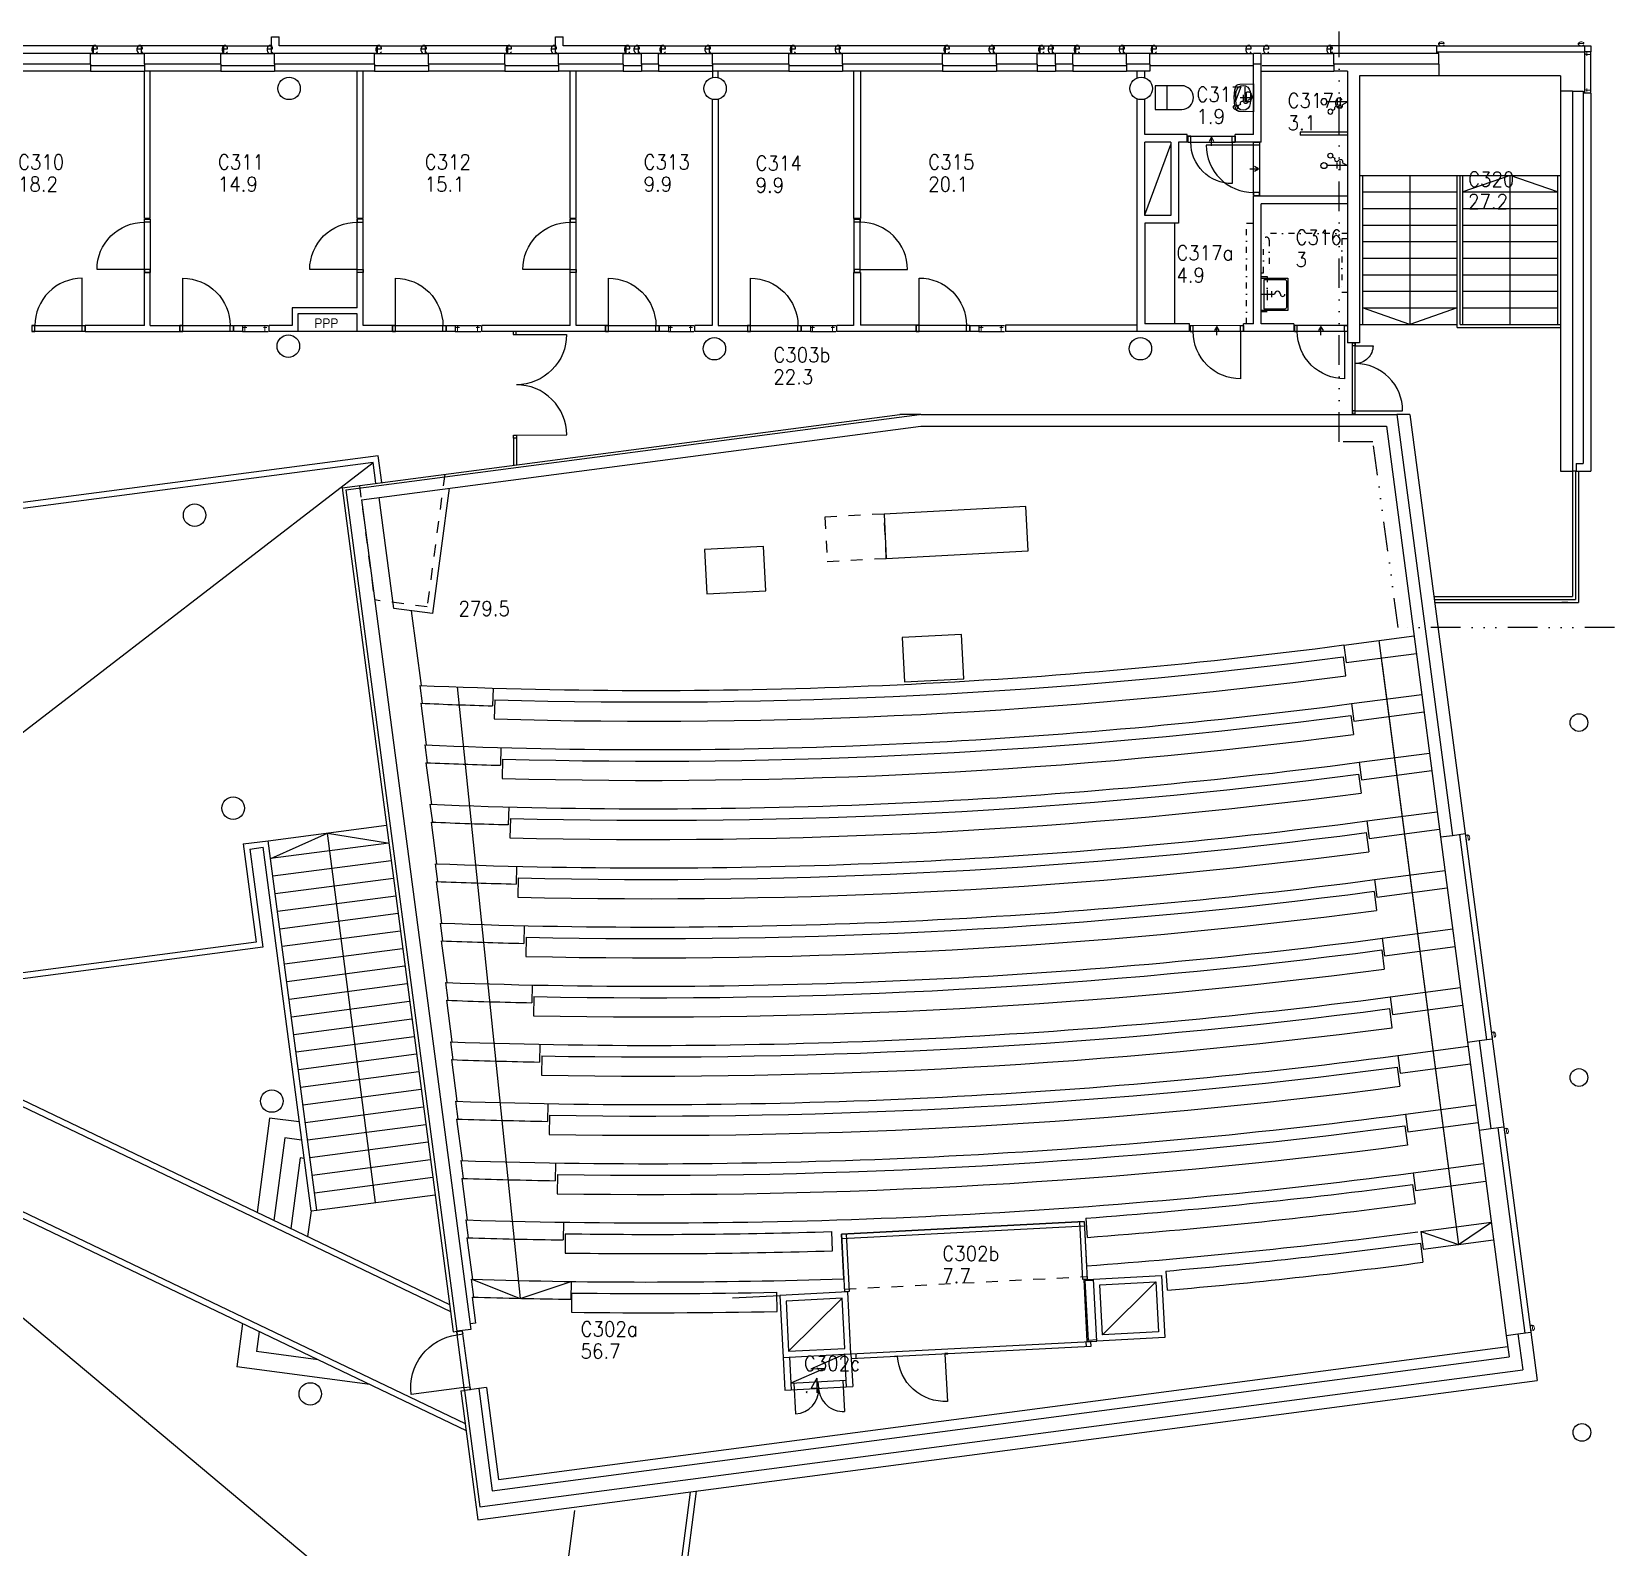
# Model space of a CAD drawing. Extents: x 9164 to 122974, y 9874 to 72490.
# Drawn here: x 95950 to 122698, y 39378 to 65000 of the extents above; entities that cross this region are included whole.
import ezdxf
from ezdxf.enums import TextEntityAlignment as Align

# ---------------------------------------------------------------- set-up
doc = ezdxf.new("R2010")
doc.units = 0
doc.header["$LTSCALE"] = 100
doc.header["$MEASUREMENT"] = 0
for name, pattern in [('KP', [4, 2, -2]), ('PALOALUE', [13, 5, -2, 0, -2, 0, -2, 0, -2]), ('PKL', [3, 1, -1, 0, -1])]:
    doc.linetypes.add(name, pattern=pattern)
doc.layers.get('0').update_dxf_attribs({"linetype": 'CONTINUOUS'})
for name, color, linetype in [('ART1100T0', 7, 'CONTINUOUS'), ('ART1100T3', 7, 'CONTINUOUS'), ('ART1100TB', 7, 'CONTINUOUS'), ('M00402', 7, 'CONTINUOUS'), ('M06001', 7, 'CONTINUOUS'), ('M06037', 8, 'CONTINUOUS'), ('M06041', 8, 'CONTINUOUS'), ('M06051', 3, 'CONTINUOUS'), ('M06080', 7, 'CONTINUOUS'), ('M06081', 8, 'CONTINUOUS'), ('PALOOS', 1, 'PALOALUE')]:
    doc.layers.add(name, color=color, linetype=linetype)
doc.styles.add('S', font='ROMANS.shx', dxfattribs={"width": 0.8})
doc.styles.get("Standard").update_dxf_attribs({"font": 'simplex.shx'})

# ---------------------------------------------------------------- blocks, each defined once
blk = doc.blocks.new('AIOA_SAWC1')
at = {"color": 0, "linetype": 'ByBlock'}
blk.add_line((250, -200), (250, 200), dxfattribs=at)
blk.add_lwpolyline([(50, 200), (500, 200, -1), (500, -200), (50, -200)], format="xyb", close=True, dxfattribs=at)
blk.add_lwpolyline([(50, 200), (500, 200, -1), (500, -200), (50, -200)], format="xyb", close=True, dxfattribs=at)
for tag, p, flags in [('VARKDI', (100, -50), 8), ('VARNRO', (100, -150), 9), ('VARYLE', (100, -250), 9)]:
    blk.add_attdef(tag, p, '', height=75, dxfattribs=dict(at, flags=flags))
blk = doc.blocks.new('AIOA_SAVE1')
at = {"color": 0, "linetype": 'ByBlock'}
for p, q in [((0, 0), (200, 0)), ((100, 75), (100, -75)), ((150, 50), (150, -50))]:
    blk.add_line(p, q, dxfattribs=at)
blk = doc.blocks.new('AIOA_SAVS1')
at = {"color": 0, "linetype": 'ByBlock'}
blk.add_lwpolyline([(0, 0), (75, -43, 1), (136, -78, -1), (198, -113), (238, -137, 1.000186), (310, -178, 1.000186), (238, -137)], format="xyb", dxfattribs=at)
blk.add_blockref('AIOA_SAVE1', (0, 0), dxfattribs=at)
blk = doc.blocks.new('AIOA_PA11151S')
at = {"color": 0, "linetype": 'ByBlock'}
for points in [[(0, -235), (233.504465, -230.487788, 0.350048), (305.602562, -170.874783, 0.111918), (306.134213, 170.656116, 0.350852), (233.992412, 230.479271), (0, 235)], [(293.550693, -198.63324, 0.875156), (315.531406, -119.392701, 0.094764), (306.134213, 170.656116, 0.350852), (233.992412, 230.479271), (0, 235), (0, -235), (233.504465, -230.487788, 0.23958)], [(58.106337, 107.884253, 0.074902), (57.037671, -92.42681, 0.996701), (292.962329, -92.42681, 0.074902), (291.893663, 107.884253, 0.873578)]]:
    blk.add_lwpolyline(points, format="xyb", close=True, dxfattribs=at)
blk.add_blockref('AIOA_SAVS1', (25, 0), dxfattribs=at)
for tag, p, flags in [('VARKDI', (25, 100), 8), ('VARNRO', (25, 0), 9), ('VARYLE', (25, -100), 9)]:
    blk.add_attdef(tag, p, '', height=75, dxfattribs=dict(at, flags=flags))
blk = doc.blocks.new('AIOA_SASS1')
at = {"color": 0, "linetype": 'ByBlock'}
for p, q in [((125, 75), (125, -75)), ((175, 50), (175, -50))]:
    blk.add_line(p, q, dxfattribs=at)
blk.add_lwpolyline([(255, -147), (214, -124, 1), (153, -88, -1), (92, -53), (0, 0), (350, 0)], format="xyb", dxfattribs=at)
for centre, radius in [((400, 0), 50), ((400, 0), 50), ((291, -168), 41.5), ((291, -168), 41.5)]:
    blk.add_circle(centre, radius, dxfattribs=at)
for tag, p, flags in [('VARKDI', (75, 100), 8), ('VARNRO', (75, 0), 9), ('VARYLE', (75, -100), 9)]:
    blk.add_attdef(tag, p, '', height=75, dxfattribs=dict(at, flags=flags))
blk = doc.blocks.new('AIOA_SASA6')
at = {"color": 0, "linetype": 'ByBlock'}
for p, q in [((0, 0), (225, 0)), ((100, 75), (100, -75)), ((175, 50), (175, -50))]:
    blk.add_line(p, q, dxfattribs=at)
blk.add_lwpolyline([(0, 275), (450, 275), (450, -275), (0, -275)], close=True, dxfattribs=at)
blk.add_lwpolyline([(0, 275), (450, 275), (450, -275), (0, -275)], close=True, dxfattribs=at)
blk.add_lwpolyline([(50, 250), (400, 250, -0.414214), (425, 225), (425, -225, -0.414214), (400, -250), (50, -250), (50, 250)], format="xyb", dxfattribs=at)
for centre, radius, start, end in [((275, 0), 50, 0, 180), ((362, 0), 37.5, 180, 0)]:
    blk.add_arc(centre, radius, start, end, dxfattribs=at)
for tag, p, flags in [('VARKDI', (75, 125), 8), ('VARNRO', (75, 25), 9), ('VARYLE', (75, -75), 9)]:
    blk.add_attdef(tag, p, '', height=75, dxfattribs=dict(at, flags=flags))
blk = doc.blocks.new('AIOA_IKK-C')
at = {"layer": 'M06041', "linetype": 'ByBlock'}
for p, q in [((0, 0), (1000, 0)), ((0, -100), (1000, -100))]:
    blk.add_line(p, q, dxfattribs=at)
at = {"layer": 'M06041', "flags": 8}
blk.add_attdef('E', (0, 0), '', height=100, dxfattribs=at)
blk.add_attdef('E', text='', height=100, dxfattribs=at).set_placement((500, 0), align=Align.CENTER)
blk.add_attdef('E', text='', height=100, dxfattribs=at).set_placement((1000, 0), align=Align.RIGHT)
at = {"layer": 'M06051', "width": 0.9, "flags": 8}
for p in [(50, 0), (950, 0)]:
    blk.add_attdef('SARANA', text='', height=50, dxfattribs=at).set_placement(p, align=Align.MIDDLE)
at = {"layer": 'M06051', "width": 0.9}
for tag, p, flags in [('IKKKDI', (50, -700), 8), ('IKKNRO', (50, -850), 8), ('IKKYLE', (50, -1000), 9)]:
    blk.add_attdef(tag, p, '', height=125, dxfattribs=dict(at, flags=flags))
blk = doc.blocks.new('AIOA_IKK-B')
at = {"layer": 'M06041', "linetype": 'ByBlock'}
for p, q in [((0, 100), (1000, 100)), ((0, 0), (1000, 0))]:
    blk.add_line(p, q, dxfattribs=at)
at = {"layer": 'M06041', "flags": 8}
blk.add_attdef('F', (0, 0), '', height=100, dxfattribs=at)
blk.add_attdef('F', text='', height=100, dxfattribs=at).set_placement((500, 0), align=Align.CENTER)
blk.add_attdef('F', text='', height=100, dxfattribs=at).set_placement((1000, 0), align=Align.RIGHT)
at = {"layer": 'M06051', "width": 0.9}
for tag, p, flags in [('IKKYLE', (50, 875), 9), ('IKKNRO', (50, 725), 8), ('IKKKDI', (50, 575), 8)]:
    blk.add_attdef(tag, p, '', height=125, dxfattribs=dict(at, flags=flags))
at = {"layer": 'M06051', "width": 0.9, "flags": 8}
for p in [(50, 0), (950, 0)]:
    blk.add_attdef('SARANA', text='', height=50, dxfattribs=at).set_placement(p, align=Align.MIDDLE)
blk = doc.blocks.new('AIOA_HUONE')
at = {"layer": 'ART1100T0', "width": 0.9}
blk.add_attdef('HNENUM', (56, 73), '', height=250, dxfattribs=at)
at = {"layer": 'ART1100T3', "width": 0.9}
blk.add_attdef('HNEALA', (56, -302), '', height=250, dxfattribs=at)

msp = doc.modelspace()

# ---------------------------------------------------------------- linework, layer by layer
at = {"layer": 'M00402'}
for p, q in [((114765, 61902), (115200, 63090)), ((101450, 59930), (100450, 59930)), ((90821, 49322), (101721, 57716)), ((106307, 34441), (91102, 47192)), ((114046, 42970), (114950, 43868)), ((108743, 42692), (109647, 43590))]:
    msp.add_line(p, q, dxfattribs=at)
at = {"layer": 'M06001'}
for p, q in [((96995, 64760), (94574, 64760)), ((96995, 64630), (96995, 64760)), ((97805, 64630), (97805, 64760)), ((99195, 64760), (97805, 64760)), ((99195, 64630), (99195, 64760)), ((100005, 64910), (100135, 64910)), ((100005, 64630), (100005, 64910)), ((100135, 64760), (100135, 64910)), ((101795, 64760), (100135, 64760)), ((101795, 64630), (101795, 64760)), ((102605, 64630), (102605, 64760)), ((103995, 64760), (102605, 64760)), ((103995, 64630), (103995, 64760)), ((104805, 64630), (104805, 64910)), ((104805, 64910), (104935, 64910)), ((104935, 64760), (104935, 64910)), ((105995, 64760), (104935, 64760)), ((105995, 64630), (105995, 64760)), ((106205, 64630), (106205, 64760)), ((106595, 64760), (106205, 64760)), ((106595, 64630), (106595, 64760)), ((107405, 64630), (107405, 64760)), ((108795, 64760), (107405, 64760)), ((108795, 64630), (108795, 64760)), ((109605, 64630), (109605, 64760)), ((111395, 64760), (109605, 64760)), ((111395, 64630), (111395, 64760)), ((112205, 64630), (112205, 64760)), ((112995, 64760), (112205, 64760)), ((112995, 64630), (112995, 64760)), ((113205, 64630), (113205, 64760)), ((113205, 64630), (113205, 64760)), ((113595, 64760), (113205, 64760)), ((113595, 64630), (113595, 64760)), ((114405, 64630), (114405, 64760)), ((114895, 64760), (114405, 64760)), ((114895, 64630), (114895, 64760)), ((117905, 64630), (117905, 64760)), ((119695, 64760), (117905, 64760)), ((119695, 64760), (117955, 64760)), ((119695, 64760), (119695, 64630)), ((96995, 64630), (94649, 64630)), ((96945, 64450), (96945, 64630)), ((99195, 64630), (97805, 64630)), ((97855, 64450), (97855, 64630)), ((99145, 64450), (99145, 64630)), ((101795, 64630), (100005, 64630)), ((100055, 64450), (100055, 64630)), ((101745, 64450), (101745, 64630)), ((103995, 64630), (102605, 64630)), ((102655, 64450), (102655, 64630)), ((103945, 64450), (103945, 64630)), ((103945, 64450), (103945, 64630)), ((105995, 64630), (104805, 64630)), ((104855, 64450), (104855, 64630)), ((105945, 64450), (105945, 64630)), ((106595, 64630), (106205, 64630)), ((106255, 64450), (106255, 64630)), ((106545, 64450), (106545, 64630)), ((108795, 64630), (107405, 64630)), ((107455, 64450), (107455, 64630)), ((108745, 64450), (108745, 64630)), ((111395, 64630), (109605, 64630)), ((109655, 64450), (109655, 64630)), ((111345, 64450), (111345, 64630)), ((112995, 64630), (112205, 64630)), ((112255, 64450), (112255, 64630)), ((112945, 64450), (112945, 64630)), ((113595, 64630), (113205, 64630)), ((113255, 64450), (113255, 64630)), ((113545, 64450), (113545, 64630)), ((114895, 64630), (114405, 64630)), ((114455, 64450), (114455, 64630)), ((114845, 64450), (114845, 64630)), ((116600, 64450), (116600, 64630)), ((116730, 64630), (116600, 64630)), ((116730, 64450), (116730, 64630)), ((119730, 64630), (117905, 64630)), ((117955, 64450), (117955, 64630)), ((119730, 64450), (119730, 64630)), ((96945, 64450), (94753, 64450)), ((96945, 64330), (94822, 64330)), ((96945, 64450), (96945, 64330)), ((97855, 64450), (97855, 64330)), ((99145, 64450), (97855, 64450)), ((97855, 61840), (97855, 64330)), ((99145, 64330), (97855, 64330)), ((97955, 61840), (97955, 64330)), ((99145, 64450), (99145, 64330)), ((100055, 64450), (100055, 64330)), ((101745, 64450), (100055, 64450)), ((101745, 64330), (100055, 64330)), ((101450, 61840), (101450, 64330)), ((101550, 61840), (101550, 64330)), ((101745, 64450), (101745, 64330)), ((102655, 64450), (102655, 64330)), ((103945, 64450), (102655, 64450)), ((103945, 64330), (102655, 64330)), ((103945, 64450), (103945, 64330)), ((104855, 64450), (104855, 64330)), ((105945, 64450), (104855, 64450)), ((105945, 64330), (104855, 64330)), ((105050, 61840), (105050, 64330)), ((105150, 61840), (105150, 64330)), ((105945, 64450), (105945, 64330)), ((106255, 64450), (106255, 64330)), ((106545, 64450), (106255, 64450)), ((106545, 64330), (106255, 64330)), ((106545, 64450), (106545, 64330)), ((107455, 64450), (107455, 64330)), ((108745, 64450), (107455, 64450)), ((107455, 64330), (107455, 64225)), ((108745, 64330), (107455, 64330)), ((107545, 64330), (107545, 64225)), ((108745, 64450), (108745, 64330)), ((109655, 64450), (109655, 64330)), ((111345, 64450), (109655, 64450)), ((111345, 64330), (109655, 64330)), ((109840, 64330), (109840, 61840)), ((109960, 64330), (109960, 61840)), ((111345, 64450), (111345, 64330)), ((112255, 64450), (112255, 64330)), ((112945, 64450), (112255, 64450)), ((112945, 64330), (112255, 64330)), ((112945, 64450), (112945, 64330)), ((113255, 64450), (113255, 64330)), ((113545, 64450), (113255, 64450)), ((113545, 64330), (113255, 64330)), ((113545, 64450), (113545, 64330)), ((114455, 64450), (114455, 64330)), ((114845, 64450), (114455, 64450)), ((114845, 64330), (114455, 64330)), ((114635, 64219), (114635, 64330)), ((114765, 64219), (114765, 64330)), ((114845, 64450), (114845, 64330)), ((116600, 63260), (116600, 64450)), ((116730, 64450), (116600, 64450)), ((116730, 63130), (116730, 64450)), ((119730, 64450), (117955, 64450)), ((117955, 64450), (117955, 64330)), ((118190, 64330), (117955, 64330)), ((118190, 64330), (118190, 59740)), ((119730, 64250), (118390, 64250)), ((118390, 64250), (118390, 59740)), ((119730, 64450), (119730, 64250)), ((121790, 63995), (121790, 57570)), ((121990, 63995), (121790, 63995)), ((121990, 63995), (121990, 57570)), ((121990, 63995), (122170, 63995)), ((122170, 63995), (122170, 57700)), ((122300, 63960), (122170, 63960)), ((122300, 63960), (122300, 57570)), ((107450, 63857), (107450, 60030)), ((107550, 63857), (107550, 60030)), ((114635, 59930), (114635, 63861)), ((114765, 63260), (114765, 63861)), ((115480, 63260), (114765, 63260)), ((115200, 63130), (114765, 63130)), ((114765, 61890), (114765, 63130)), ((115200, 63130), (115200, 61890)), ((115330, 63130), (115330, 61760)), ((115480, 63130), (115330, 63130)), ((115480, 63130), (115480, 63260)), ((116600, 63260), (116290, 63260)), ((116290, 63130), (116290, 63260)), ((116730, 63130), (116290, 63130)), ((116600, 60060), (116600, 62220)), ((118190, 62220), (116600, 62220)), ((116730, 60060), (116730, 62090)), ((118190, 62090), (116730, 62090)), ((97955, 61840), (97855, 61840)), ((101550, 61840), (101450, 61840)), ((105150, 61840), (105050, 61840)), ((109960, 61840), (109840, 61840)), ((115200, 61890), (114765, 61890)), ((115330, 61760), (114765, 61760)), ((114765, 61760), (114765, 60060)), ((97855, 60030), (97855, 60930)), ((97955, 60930), (97855, 60930)), ((97955, 60030), (97955, 60930)), ((101550, 60930), (101450, 60930)), ((101450, 60330), (101450, 60930)), ((101550, 60030), (101550, 60930)), ((105050, 60030), (105050, 60930)), ((105150, 60930), (105050, 60930)), ((105150, 60030), (105150, 60930)), ((109960, 60930), (109840, 60930)), ((109840, 60930), (109840, 60030)), ((109960, 60930), (109960, 60040)), ((101450, 60330), (100350, 60330)), ((100350, 60330), (100350, 60030)), ((101450, 60230), (100450, 60230)), ((100450, 60230), (100450, 59930)), ((101450, 59930), (101450, 60230)), ((97855, 60030), (96855, 60030)), ((96855, 59930), (96855, 60030)), ((96855, 59930), (98455, 59930)), ((97955, 60030), (98455, 60030)), ((98455, 59930), (98455, 60030)), ((99965, 59930), (99965, 60030)), ((100350, 60030), (99965, 60030)), ((102050, 59930), (99965, 59930)), ((102050, 60030), (101550, 60030)), ((102050, 59930), (102050, 60030)), ((105050, 60030), (103560, 60030)), ((103560, 59930), (103560, 60030)), ((105650, 59930), (103560, 59930)), ((105650, 60030), (105150, 60030)), ((105650, 59930), (105650, 60030)), ((107450, 60030), (107160, 60030)), ((107160, 59930), (107160, 60030)), ((108050, 59930), (107160, 59930)), ((107550, 60030), (108050, 60030)), ((108050, 60030), (108050, 59930)), ((109840, 60030), (109560, 60030)), ((109560, 59930), (109560, 60030)), ((110900, 59930), (109560, 59930)), ((110900, 60040), (109960, 60040)), ((110900, 59930), (110900, 60040)), ((112410, 60040), (112410, 59930)), ((114635, 60040), (112410, 60040)), ((114635, 59930), (112410, 59930)), ((115520, 59930), (114635, 59930)), ((115520, 60060), (114765, 60060)), ((115520, 59930), (115520, 60060)), ((116430, 59930), (116430, 60060)), ((116600, 60060), (116430, 60060)), ((117280, 59930), (116430, 59930)), ((117280, 60060), (116730, 60060)), ((116730, 60060), (116730, 60060)), ((117280, 60060), (117280, 59930)), ((118390, 59740), (118190, 59740)), ((101195, 57289), (110620, 58530)), ((101261, 57252), (110953, 58528)), ((101527, 57086), (110978, 58330)), ((110976, 58530), (110620, 58530)), ((110976, 58530), (119023, 58530)), ((110978, 58330), (118847, 58330)), ((118847, 58330), (119761, 51387)), ((119244, 58530), (119023, 58530)), ((119023, 58530), (119960, 51413)), ((119244, 58530), (120178, 51442)), ((121790, 57570), (121990, 57570)), ((122050, 57570), (121990, 57570)), ((122050, 57700), (122170, 57700)), ((122050, 57700), (122050, 57570)), ((122050, 57570), (122300, 57570)), ((101195, 57289), (103073, 43023)), ((101261, 57252), (103133, 43031)), ((101527, 57086), (103373, 43063)), ((119761, 51387), (119960, 51413)), ((119960, 51413), (120178, 51442)), ((120218, 47917), (120416, 47943)), ((120218, 47917), (120414, 46430)), ((120416, 47943), (120635, 47972)), ((120416, 47943), (120612, 46456)), ((120635, 47972), (120830, 46484)), ((120414, 46430), (120612, 46456)), ((120612, 46456), (120830, 46484)), ((113736, 43905), (113896, 43913)), ((113791, 42856), (113736, 43905)), ((113757, 43886), (113897, 43893)), ((113810, 42877), (113757, 43886)), ((103073, 43023), (103133, 43031)), ((103373, 43063), (103133, 43031)), ((113791, 42856), (113951, 42864)), ((113950, 42884), (113810, 42877)), ((120871, 42960), (121069, 42986)), ((120871, 42960), (120919, 42596)), ((121069, 42986), (121287, 43014)), ((121069, 42986), (121149, 42380)), ((121287, 43014), (121395, 42198)), ((103732, 40333), (120919, 42596)), ((103524, 40060), (121149, 42380)), ((103205, 42022), (103265, 42030)), ((103205, 42022), (103492, 39841)), ((103505, 42061), (103265, 42030)), ((103265, 42030), (103524, 40060)), ((103492, 39841), (121395, 42198)), ((103505, 42061), (103732, 40333))]:
    msp.add_line(p, q, dxfattribs=at)
at = {"layer": 'M06001', "linetype": 'KP'}
for p, q in [((102930, 57518), (102634, 55275)), ((101489, 57328), (101743, 55392)), ((102634, 55275), (101743, 55392))]:
    msp.add_line(p, q, dxfattribs=at)
at = {"layer": 'M06001'}
for points in [[(113896, 43913), (115045, 43973), (115100, 42925), (113951, 42864)], [(114001, 43818), (114950, 43868), (114995, 43019), (114046, 42970)], [(109742, 43695), (108594, 43635), (108648, 42587), (109797, 42647)], [(109647, 43590), (108699, 43540), (108743, 42692), (109692, 42741)]]:
    msp.add_lwpolyline(points, close=True, dxfattribs=at)
for centre, radius in [((100300, 64040), 190), ((107500, 64040), 190), ((114700, 64040), 190), ((100288, 59683), 190), ((107488, 59640), 190), ((114688, 59640), 190), ((98704, 56825), 190), ((122100, 53320), 150), ((99356, 51874), 190), ((122100, 47320), 150), ((100008, 46922), 190), ((100659, 41971), 190), ((122150, 41320), 150)]:
    msp.add_circle(centre, radius, dxfattribs=at)
at = {"layer": 'M06037'}
for p, q in [((118390, 62570), (121790, 62570)), ((118440, 62570), (118440, 60050)), ((119240, 62570), (119240, 60050)), ((120040, 60000), (120040, 62570)), ((120090, 60050), (120090, 62570)), ((120140, 60050), (120140, 62570)), ((120940, 60050), (120940, 62570)), ((121740, 62570), (121740, 60050)), ((118440, 62290), (120040, 62290)), ((120140, 62290), (121740, 62290)), ((118440, 62010), (120040, 62010)), ((120140, 62010), (121740, 62010)), ((118440, 61730), (120040, 61730)), ((120140, 61730), (121740, 61730)), ((118440, 61450), (120040, 61450)), ((120140, 61450), (121740, 61450)), ((118440, 61170), (120040, 61170)), ((120140, 61170), (121740, 61170)), ((118440, 60890), (120040, 60890)), ((120140, 60890), (121740, 60890)), ((118440, 60610), (120040, 60610)), ((120140, 60610), (121740, 60610)), ((118440, 60330), (120040, 60330)), ((120140, 60330), (121740, 60330)), ((118390, 60050), (120040, 60050)), ((120040, 60000), (121790, 60000)), ((120090, 60050), (121790, 60050)), ((101807, 57829), (91985, 56536)), ((101866, 57378), (101807, 57829)), ((101721, 57716), (91899, 56423)), ((101767, 57365), (101721, 57716)), ((103004, 57280), (102726, 55162)), ((102068, 55248), (101821, 57124)), ((102726, 55162), (102068, 55248)), ((102365, 55209), (102531, 53946)), ((118124, 54631), (119314, 54788)), ((118124, 54631), (118163, 54334)), ((118719, 54709), (120063, 44498)), ((118163, 54334), (119353, 54490)), ((118768, 54338), (120063, 44498)), ((102509, 53947), (102548, 53645)), ((103143, 53922), (104206, 43587)), ((103748, 53902), (103739, 53602)), ((118254, 53640), (119444, 53796)), ((102525, 53646), (102618, 52942)), ((118254, 53640), (118293, 53342)), ((118293, 53342), (119483, 53499)), ((102595, 52943), (102635, 52641)), ((103880, 52898), (103871, 52598)), ((118385, 52648), (119575, 52805)), ((102612, 52642), (102705, 51937)), ((118385, 52648), (118424, 52351)), ((118424, 52351), (119614, 52507)), ((102682, 51938), (102722, 51636)), ((104012, 51894), (104004, 51594)), ((102699, 51637), (102792, 50933)), ((118515, 51657), (119705, 51813)), ((118515, 51657), (118555, 51359)), ((99948, 51323), (101946, 51583)), ((99990, 51024), (100950, 51453)), ((101761, 45206), (100950, 51453)), ((100950, 51453), (101961, 51288)), ((118555, 51359), (119744, 51516)), ((99526, 51268), (99948, 51323)), ((99526, 51268), (99745, 49609)), ((99638, 51182), (99861, 51211)), ((99638, 51182), (99857, 49522)), ((100671, 45064), (99861, 51211)), ((100770, 45077), (99948, 51323)), ((99987, 51026), (101985, 51285)), ((100026, 50728), (102025, 50988)), ((102769, 50934), (102808, 50632)), ((104144, 50890), (104137, 50590)), ((118646, 50665), (119836, 50822)), ((100065, 50431), (102064, 50690)), ((102786, 50633), (102878, 49929)), ((118646, 50665), (118685, 50368)), ((100104, 50133), (102103, 50393)), ((118685, 50368), (119875, 50525)), ((100143, 49836), (102142, 50096)), ((100182, 49539), (102181, 49798)), ((102855, 49930), (102895, 49628)), ((104276, 49887), (104269, 49587)), ((118776, 49674), (119966, 49831)), ((99745, 49609), (92276, 48625)), ((99857, 49522), (92441, 48546)), ((100222, 49239), (102220, 49503)), ((102872, 49629), (102965, 48925)), ((118776, 49674), (118816, 49376)), ((118816, 49376), (120005, 49533)), ((90729, 49255), (103028, 43363)), ((90821, 49322), (103013, 43482)), ((100261, 48942), (102259, 49205)), ((100300, 48644), (102298, 48908)), ((102942, 48926), (102982, 48624)), ((104408, 48884), (104402, 48584)), ((118907, 48682), (120097, 48839)), ((118907, 48682), (118946, 48385)), ((100339, 48347), (102338, 48610)), ((102959, 48625), (103051, 47921)), ((118946, 48385), (120136, 48542)), ((100378, 48049), (102377, 48313)), ((100418, 47752), (102416, 48015)), ((103029, 47922), (103068, 47621)), ((104540, 47881), (104534, 47581)), ((100457, 47455), (102455, 47718)), ((103045, 47622), (103138, 46918)), ((119037, 47691), (120227, 47848)), ((119037, 47691), (119077, 47394)), ((90978, 47362), (103278, 41470)), ((100496, 47157), (102494, 47421)), ((119077, 47394), (120266, 47550)), ((91102, 47192), (103293, 41351)), ((100535, 46860), (102533, 47123)), ((100574, 46562), (102573, 46826)), ((103115, 46919), (103155, 46617)), ((104672, 46878), (104667, 46578)), ((119168, 46700), (120358, 46856)), ((99970, 46635), (99760, 45040)), ((100473, 46569), (99970, 46635)), ((103132, 46618), (103225, 45915)), ((119168, 46700), (119207, 46402)), ((119207, 46402), (120397, 46559)), ((100228, 46298), (100044, 44904)), ((100513, 46261), (100228, 46298)), ((100614, 46265), (102612, 46528)), ((100653, 45967), (102651, 46231)), ((100486, 45962), (100329, 44767)), ((100554, 45953), (100486, 45962)), ((100692, 45670), (102690, 45933)), ((103202, 45915), (103241, 45614)), ((104804, 45876), (104799, 45576)), ((119299, 45708), (120488, 45865)), ((100731, 45373), (102729, 45636)), ((103219, 45615), (103311, 44911)), ((119299, 45708), (119338, 45411)), ((119338, 45411), (120527, 45567)), ((100770, 45077), (102769, 45337)), ((100671, 45064), (100614, 44631)), ((100671, 45064), (100770, 45077)), ((103288, 44912), (103328, 44611)), ((104936, 44874), (104932, 44574)), ((119429, 44717), (120619, 44873)), ((119429, 44717), (119468, 44419)), ((119429, 44717), (120063, 44498)), ((120063, 44498), (120619, 44873)), ((103305, 44611), (103398, 43908)), ((119468, 44419), (120658, 44576)), ((103375, 43909), (103415, 43607)), ((103398, 43908), (104206, 43587)), ((104206, 43587), (105068, 43872)), ((105068, 43872), (105064, 43572)), ((103392, 43608), (103450, 43168)), ((103437, 43607), (103438, 43605)), ((99513, 43162), (99416, 42427)), ((103450, 43168), (103361, 43156)), ((99797, 43026), (99752, 42686)), ((100794, 42548), (99752, 42686)), ((103840, 40525), (120896, 42771)), ((101665, 42131), (99416, 42427)), ((103636, 42079), (103505, 42061)), ((103636, 42079), (103840, 40525)), ((105123, 39999), (104566, 35772))]:
    msp.add_line(p, q, dxfattribs=at)
for points in [[(121740, 62290), (120940, 62570), (120140, 62290)], [(120040, 60330), (119240, 60050), (118440, 60330)]]:
    msp.add_lwpolyline(points, dxfattribs=at)
msp.add_lwpolyline([(103375, 43909, 0.015786), (109675, 43917), (109636, 44671), (113740, 44886), (113779, 44136, 0.014105), (119379, 44710)], format="xyb", dxfattribs=at)
for radius, start, end in [(89800, 267.5147, 277.5), (90100, 267.53371, 268.30581), (90800, 267.59687, 277.5), (91100, 267.6154, 268.40793), (91800, 267.67722, 277.5), (92100, 267.69529, 268.5078), (92800, 267.75583, 277.5), (93100, 267.77344, 268.60548), (93800, 267.83274, 277.5), (93800, 267.83274, 277.5), (94100, 267.84992, 268.70107), (94100, 267.84992, 268.70107), (94800, 267.90801, 277.5), (95800, 267.9817, 277.5), (95100, 267.92477, 268.79461), (96100, 267.99804, 268.88617), (96800, 268.05384, 277.5), (97100, 268.06979, 268.97582), (97800, 268.1245, 277.5), (98100, 268.14007, 269.06362), (98800, 268.19371, 277.5), (99100, 268.20891, 269.14962), (100100, 268.27637, 269.23388)]:
    msp.add_arc((106403, 143663), radius, start, end, dxfattribs=at)
at = {"layer": 'M06041'}
for p, q in [((96995, 64760), (97805, 64760)), ((99195, 64760), (100005, 64760)), ((101795, 64760), (102605, 64760)), ((103995, 64760), (104805, 64760)), ((105995, 64760), (106205, 64760)), ((106595, 64760), (107405, 64760)), ((108795, 64760), (109605, 64760)), ((111395, 64760), (112205, 64760)), ((112995, 64760), (113205, 64760)), ((113595, 64760), (114405, 64760)), ((114895, 64760), (117905, 64760)), ((96945, 64330), (97855, 64330)), ((99145, 64330), (100055, 64330)), ((101745, 64330), (102655, 64330)), ((103945, 64330), (104855, 64330)), ((105945, 64330), (106255, 64330)), ((106545, 64330), (107455, 64330)), ((108745, 64330), (109655, 64330)), ((111345, 64330), (112255, 64330)), ((112945, 64330), (113255, 64330)), ((113545, 64330), (114455, 64330)), ((116730, 64330), (117955, 64330)), ((121790, 64250), (119730, 64250)), ((121790, 64250), (121790, 63995)), ((104094, 58130), (104094, 57671)), ((104144, 58130), (104144, 57677)), ((121990, 57570), (121990, 55450)), ((122040, 57570), (122040, 55400)), ((122090, 57570), (122090, 55350)), ((122090, 57570), (122090, 55350)), ((119650, 55450), (121990, 55450)), ((119657, 55400), (122040, 55400)), ((119663, 55350), (122090, 55350)), ((121910, 55350), (121810, 55350)), ((119761, 51387), (120218, 47917)), ((120414, 46430), (120871, 42960)), ((113740, 44886), (109636, 44671)), ((109636, 44671), (109687, 43692)), ((113744, 44806), (109640, 44591)), ((109716, 44675), (109767, 43702)), ((113660, 44882), (113711, 43908)), ((113740, 44886), (113791, 43907)), ((113791, 43912), (113711, 43908)), ((107794, 43593), (108594, 43635)), ((109767, 43702), (109687, 43697)), ((113847, 42854), (109797, 42642)), ((113767, 42850), (113771, 42770)), ((113846, 42859), (113851, 42774)), ((108648, 42587), (108677, 42037)), ((108758, 42592), (108787, 42043)), ((109687, 42641), (109117, 42391)), ((109687, 42641), (109716, 42092)), ((109797, 42647), (109826, 42097)), ((113851, 42774), (109801, 42562)), ((109877, 42646), (109881, 42566)), ((109351, 42403), (108781, 42153)), ((109351, 42403), (109117, 42391)), ((108677, 42037), (108786, 42043)), ((108781, 42153), (109710, 42202)), ((108786, 42043), (109716, 42092)), ((108831, 42155), (108859, 41632)), ((109251, 42067), (109245, 42177)), ((109660, 42199), (109688, 41674)), ((109716, 42092), (109826, 42097)), ((107080, 40313), (106195, 33590)), ((107183, 40327), (106296, 33590))]:
    msp.add_line(p, q, dxfattribs=at)
msp.add_lwpolyline([(122300, 64760), (122300, 64660), (122200, 64660), (122200, 64760), (122300, 64760)], close=True, dxfattribs=at)
for centre, radius, start, end in [((108837, 42046), 414, 273, 3), ((109666, 42089), 416, 183, 273)]:
    msp.add_arc(centre, radius, start, end, dxfattribs=at)
at = {"layer": 'M06051', "linetype": 'ByBlock'}
for p, q in [((115490, 63230), (116290, 63230)), ((115490, 63130), (116290, 63130)), ((116600, 62230), (116600, 63130)), ((116700, 63130), (116700, 62230)), ((97855, 60930), (97855, 61830)), ((97955, 61830), (97955, 60930)), ((101450, 60930), (101450, 61830)), ((101550, 60930), (101550, 61830)), ((105050, 60930), (105050, 61830)), ((105150, 60930), (105150, 61830)), ((109850, 60930), (109850, 61830)), ((109950, 60930), (109950, 61830)), ((95955, 60030), (96855, 60030)), ((96855, 59930), (95955, 59930)), ((98455, 60030), (99355, 60030)), ((99355, 59930), (98455, 59930)), ((102050, 60030), (102950, 60030)), ((102950, 59930), (102050, 59930)), ((104089, 59930), (104090, 59880)), ((104139, 59930), (104089, 59930)), ((104139, 59930), (104089, 59930)), ((104140, 59880), (104139, 59930)), ((105650, 60030), (106550, 60030)), ((106550, 59930), (105650, 59930)), ((108050, 60030), (108950, 60030)), ((108950, 59930), (108050, 59930)), ((110950, 60035), (110900, 60035)), ((110900, 60035), (111800, 60035)), ((110900, 60035), (110900, 59930)), ((110900, 59930), (110950, 59930)), ((111800, 59930), (110900, 59930)), ((110950, 59930), (110950, 60035)), ((111750, 59930), (111750, 60035)), ((111750, 60035), (111800, 60035)), ((111800, 59930), (111750, 59930)), ((111800, 60035), (111800, 59930)), ((116429, 60030), (115529, 60028)), ((116430, 59930), (115530, 59928)), ((118190, 60030), (117290, 60030)), ((118190, 59930), (117290, 59930)), ((104090, 59880), (104140, 59880)), ((118270, 58540), (118270, 59740)), ((118270, 59690), (118270, 59740)), ((118270, 59740), (118320, 59740)), ((118320, 59690), (118270, 59690)), ((118320, 58540), (118320, 59740)), ((118320, 59740), (118320, 59690)), ((118320, 58590), (118270, 58590)), ((118270, 58590), (118270, 58540)), ((118320, 58540), (118320, 58590)), ((118270, 58540), (118320, 58540)), ((104094, 58130), (104094, 58180)), ((104094, 58180), (104144, 58180)), ((104144, 58130), (104094, 58130)), ((104144, 58130), (104094, 58130)), ((104144, 58180), (104144, 58130)), ((103265, 42030), (103134, 43021)), ((103364, 42043), (103234, 43034)), ((110535, 42610), (110585, 42613)), ((110535, 42600), (110535, 42610)), ((110535, 42600), (110535, 42610)), ((110585, 42603), (110535, 42600)), ((110585, 42613), (110585, 42603)), ((111434, 42657), (111384, 42655)), ((111384, 42655), (111384, 42645)), ((111384, 42645), (111434, 42647)), ((111434, 42647), (111434, 42657)), ((111434, 42647), (111434, 42657))]:
    msp.add_line(p, q, dxfattribs=at)
at = {"layer": 'M06051'}
for p, q in [((115854, 63146), (115890, 63214)), ((115890, 63068), (115890, 63214)), ((115890, 63214), (115926, 63146)), ((116537, 62680), (116683, 62680)), ((116683, 62680), (116616, 62721)), ((116616, 62640), (116683, 62680)), ((99365, 59930), (99365, 60030)), ((99365, 60030), (99515, 60030)), ((99515, 59930), (99365, 59930)), ((99515, 60030), (99515, 59930)), ((102960, 59930), (102960, 60030)), ((102960, 60030), (103110, 60030)), ((103110, 59930), (102960, 59930)), ((103110, 60030), (103110, 59930)), ((106560, 59930), (106560, 60030)), ((106560, 60030), (106710, 60030)), ((106710, 59930), (106560, 59930)), ((106710, 60030), (106710, 59930)), ((108960, 59930), (108960, 60030)), ((108960, 60030), (109110, 60030)), ((109110, 59930), (108960, 59930)), ((109110, 60030), (109110, 59930)), ((111810, 59930), (111810, 60030)), ((111810, 60030), (111960, 60030)), ((111960, 59930), (111810, 59930)), ((111960, 60030), (111960, 59930)), ((115979, 60013), (115939, 59945)), ((116020, 59945), (115979, 60013)), ((115980, 59866), (115979, 60013)), ((117740, 60014), (117699, 59946)), ((117780, 59946), (117740, 60014)), ((117740, 59867), (117740, 60014))]:
    msp.add_line(p, q, dxfattribs=at)
at = {"layer": 'M06051', "linetype": 'ByBlock'}
for points in [[(115490, 63130), (115540, 63130), (115540, 63230), (115490, 63230)], [(116290, 63130), (116240, 63130), (116240, 63230), (116290, 63230)], [(116700, 63130), (116700, 63080), (116600, 63080), (116600, 63130)], [(116700, 62230), (116700, 62280), (116600, 62280), (116600, 62230)], [(97955, 61830), (97955, 61780), (97855, 61780), (97855, 61830)], [(101450, 61830), (101450, 61780), (101550, 61780), (101550, 61830)], [(105050, 61830), (105050, 61780), (105150, 61780), (105150, 61830)], [(109950, 61830), (109950, 61780), (109850, 61780), (109850, 61830)], [(97955, 60930), (97955, 60980), (97855, 60980), (97855, 60930)], [(101450, 60930), (101450, 60980), (101550, 60980), (101550, 60930)], [(105050, 60930), (105050, 60980), (105150, 60980), (105150, 60930)], [(109950, 60930), (109950, 60980), (109850, 60980), (109850, 60930)], [(95955, 59930), (96005, 59930), (96005, 60030), (95955, 60030)], [(96855, 59930), (96805, 59930), (96805, 60030), (96855, 60030)], [(98455, 59930), (98505, 59930), (98505, 60030), (98455, 60030)], [(99355, 59930), (99305, 59930), (99305, 60030), (99355, 60030)], [(102050, 59930), (102100, 59930), (102100, 60030), (102050, 60030)], [(102950, 59930), (102900, 59930), (102900, 60030), (102950, 60030)], [(105650, 59930), (105700, 59930), (105700, 60030), (105650, 60030)], [(106550, 59930), (106500, 59930), (106500, 60030), (106550, 60030)], [(108050, 59930), (108100, 59930), (108100, 60030), (108050, 60030)], [(108950, 59930), (108900, 59930), (108900, 60030), (108950, 60030)], [(115530, 59928), (115580, 59928), (115579, 60028), (115529, 60028)], [(116430, 59930), (116380, 59930), (116379, 60030), (116429, 60030)], [(117290, 59930), (117340, 59930), (117340, 60030), (117290, 60030)], [(118190, 59930), (118140, 59930), (118140, 60030), (118190, 60030)], [(103134, 43021), (103141, 42972), (103240, 42985), (103234, 43034)], [(103265, 42030), (103258, 42079), (103358, 42092), (103364, 42043)]]:
    msp.add_lwpolyline(points, close=True, dxfattribs=at)
for points in [[(116240, 63130), (116240, 62430, -0.414214), (115540, 63130, -0.671351)], [(116600, 63080), (115800, 63080, 0.414214), (116600, 62280, 0.671351)], [(97855, 60980), (97055, 60980, -0.414214), (97855, 61780, -0.671351)], [(101450, 60980), (100650, 60980, -0.414214), (101450, 61780, -0.671351)], [(105050, 60980), (104250, 60980, -0.414214), (105050, 61780, -0.671351)], [(109950, 60980), (110750, 60980, 0.414214), (109950, 61780, 0.671351)], [(96805, 60030), (96805, 60830, 0.414214), (96005, 60030, 0.671351)], [(98505, 60030), (98505, 60830, -0.414214), (99305, 60030, -0.671351)], [(102100, 60030), (102100, 60830, -0.414214), (102900, 60030, -0.671351)], [(105700, 60030), (105700, 60830, -0.414214), (106500, 60030, -0.671351)], [(108100, 60030), (108100, 60830, -0.414214), (108900, 60030, -0.671351)], [(110950, 60035), (110950, 60835, -0.414214), (111750, 60035, -0.671351)], [(116380, 59930), (116381, 59130, -0.414214), (115580, 59928, -0.671351)], [(118140, 59930), (118140, 59130, -0.414214), (117340, 59930, -0.671351)], [(104140, 59880), (104990, 59882, -0.414214), (104142, 59030, -0.671351)], [(118320, 59690), (118620, 59690, -0.414214), (118320, 59390, -0.671351)], [(118320, 58590), (119120, 58590, 0.414214), (118320, 59390, 0.671351)], [(104144, 58180), (104994, 58182, 0.414214), (104142, 59030, 0.671351)], [(103258, 42079), (102366, 41962, -0.414214), (103141, 42972, -0.671351)], [(111384, 42645), (111426, 41846, -0.414214), (110585, 42603, -0.671351)]]:
    msp.add_lwpolyline(points, format="xyb", dxfattribs=at)
at = {"layer": 'M06080'}
for p, q in [((118190, 63300), (117390, 63300)), ((117390, 63300), (117390, 63250)), ((118190, 63250), (117390, 63250)), ((115265, 61760), (115265, 60060)), ((118115, 54433), (118157, 54111)), ((103777, 53706), (103767, 53381)), ((118245, 53442), (118287, 53120)), ((103909, 52702), (103900, 52377)), ((118376, 52450), (118418, 52128)), ((104042, 51698), (104033, 51373)), ((118506, 51459), (118549, 51137)), ((104174, 50695), (104166, 50370)), ((118637, 50467), (118679, 50145)), ((104307, 49691), (104299, 49366)), ((118767, 49476), (118810, 49154)), ((104439, 48688), (104432, 48363)), ((118898, 48485), (118940, 48162)), ((104572, 47685), (104565, 47360)), ((119028, 47493), (119071, 47171)), ((104704, 46683), (104698, 46358)), ((119159, 46502), (119201, 46179)), ((104836, 45680), (104831, 45355)), ((119289, 45510), (119332, 45188)), ((113767, 44942), (113791, 44618)), ((104968, 44678), (104964, 44353)), ((109485, 44391), (109475, 44716)), ((119420, 44519), (119462, 44197)), ((115116, 44048), (115143, 43724)), ((105076, 43677), (105071, 43352)), ((108547, 43366), (108541, 43691))]:
    msp.add_line(p, q, dxfattribs=at)
at = {"layer": 'M06080', "linetype": 'PKL'}
for p, q in [((116480, 60060), (116480, 61760)), ((116480, 61760), (116600, 61760)), ((118190, 61590), (116730, 61590))]:
    msp.add_line(p, q, dxfattribs=at)
at = {"layer": 'M06080', "linetype": 'KP'}
msp.add_line((109682, 43742), (113776, 43956), dxfattribs=at)
at = {"layer": 'M06080', "linetype": 'PKL'}
msp.add_lwpolyline([(116730, 60924), (116767, 60924), (116767, 61474, -1), (116867, 61474), (116867, 60924)], format="xyb", dxfattribs=at)
for points in [[(118190, 61496), (118090, 61496), (118090, 60596), (118190, 60596)], [(116730, 60863), (116830, 60863), (116830, 60263), (116730, 60263)]]:
    msp.add_lwpolyline(points, dxfattribs=at)
at = {"layer": 'M06080', "linetype": 'KP'}
msp.add_lwpolyline([(109395, 56044), (110394, 56096), (110355, 56845), (109356, 56793)], close=True, dxfattribs=at)
at = {"layer": 'M06080'}
for points in [[(110394, 56096), (112791, 56222), (112751, 56971), (110355, 56845)], [(107361, 55497), (108360, 55549), (108320, 56298), (107322, 56246)], [(110703, 54010), (111702, 54062), (111663, 54811), (110664, 54759)]]:
    msp.add_lwpolyline(points, close=True, dxfattribs=at)
for radius, start, end in [(89995, 268.32809, 277.47772), (90320, 268.32801, 277.4778), (90995, 268.42997, 277.47796), (91320, 268.42989, 277.47804), (91995, 268.52959, 277.4782), (92320, 268.52952, 277.47828), (92995, 268.62705, 277.47844), (93320, 268.62697, 277.47851), (93995, 268.7224, 277.47867), (94320, 268.72233, 277.47874), (94995, 268.81572, 277.47889), (95320, 268.81564, 277.47896), (95995, 268.90706, 277.47911), (96320, 268.90699, 277.47918), (96995, 268.9965, 277.47933), (97320, 268.99643, 277.47939), (97995, 269.08408, 277.47954), (98320, 269.08402, 277.4796), (98995, 274.26641, 277.47974), (99320, 274.26641, 277.47981), (98995, 269.16988, 271.77863), (99995, 274.99887, 277.47995), (99320, 269.16981, 271.77863), (100320, 274.9985, 277.48001), (99995, 269.23961, 271.22513), (100320, 269.23959, 271.22513)]:
    msp.add_arc((106403, 143663), radius, start, end, dxfattribs=at)
at = {"layer": 'PALOOS', "linetype": 'PALOALUE'}
msp.add_lwpolyline([(122698, 54928), (119045, 54928), (118617, 58066), (118046, 58066), (118046, 65000)], dxfattribs=at)

# ---------------------------------------------------------------- block references
at = {"layer": 'ART1100TB'}
for p, values in [((115579, 63741), {'HNENUM': 'C317b', 'HNEALA': '1.9'}), ((117119, 63636), {'HNENUM': 'C317c', 'HNEALA': '3.1'}), ((95663, 62597), {'HNENUM': 'C310', 'HNEALA': '18.2'}), ((99041, 62598), {'HNENUM': 'C311', 'HNEALA': '14.9'}), ((102536, 62598), {'HNENUM': 'C312', 'HNEALA': '15.1'}), ((106236, 62598), {'HNENUM': 'C313', 'HNEALA': '9.9'}), ((108128, 62579), {'HNENUM': 'C314', 'HNEALA': '9.9'}), ((111046, 62598), {'HNENUM': 'C315', 'HNEALA': '20.1'}), ((120170, 62306), {'HNENUM': 'C320', 'HNEALA': '27.2'}), ((117254, 61324), {'HNENUM': 'C316', 'HNEALA': '3'}), ((115239, 61061), {'HNENUM': 'C317a', 'HNEALA': '4.9'}), ((108428, 59340), {'HNENUM': 'C303b', 'HNEALA': '22.3'}), ((111284, 44146), {'HNENUM': 'C302b', 'HNEALA': '7.7'}), ((105171, 42871), {'HNENUM': 'C302a', 'HNEALA': '56.7'}), ((108944, 42289), {'HNENUM': 'C302c', 'HNEALA': '.4'})]:
    msp.add_blockref('AIOA_HUONE', p, dxfattribs=at).add_auto_attribs(values)
at = {"layer": 'M06041'}
ref = msp.add_blockref('AIOA_IKK-C', (96945, 64630), dxfattribs=dict(at, xscale=0.9, yscale=2, zscale=0.9))
ref.add_attrib('E', 'e', dxfattribs={"height": 200, "width": 0.9, "flags": 2}).set_placement((97845, 64630), align=Align.RIGHT)
ref.add_attrib('E', 'e', (96945, 64630), dxfattribs={"height": 200, "width": 0.9, "flags": 2})
ref.add_attrib('E', 'e', dxfattribs={"height": 0.18, "width": 1.35, "flags": 2}).set_placement((97845, 64630), align=Align.CENTER)
ref = msp.add_blockref('AIOA_IKK-C', (99145, 64630), dxfattribs=dict(at, xscale=0.9, yscale=2, zscale=0.9))
ref.add_attrib('E', 'e', dxfattribs={"height": 200, "width": 0.9, "flags": 2}).set_placement((100045, 64630), align=Align.RIGHT)
ref.add_attrib('E', 'e', (99145, 64630), dxfattribs={"height": 200, "width": 0.9, "flags": 2})
ref.add_attrib('E', 'e', dxfattribs={"height": 0.18, "width": 1.35, "flags": 2}).set_placement((100045, 64630), align=Align.CENTER)
ref = msp.add_blockref('AIOA_IKK-C', (101745, 64630), dxfattribs=dict(at, xscale=0.9, yscale=2, zscale=0.9))
ref.add_attrib('E', 'e', dxfattribs={"height": 200, "width": 0.9, "flags": 2}).set_placement((102645, 64630), align=Align.RIGHT)
ref.add_attrib('E', 'e', (101745, 64630), dxfattribs={"height": 200, "width": 0.9, "flags": 2})
ref.add_attrib('E', 'e', dxfattribs={"height": 0.18, "width": 1.35, "flags": 2}).set_placement((102645, 64630), align=Align.CENTER)
ref = msp.add_blockref('AIOA_IKK-C', (103945, 64630), dxfattribs=dict(at, xscale=0.9, yscale=2, zscale=0.9))
ref.add_attrib('E', 'e', dxfattribs={"height": 200, "width": 0.9, "flags": 2}).set_placement((104845, 64630), align=Align.RIGHT)
ref.add_attrib('E', 'e', (103945, 64630), dxfattribs={"height": 200, "width": 0.9, "flags": 2})
ref.add_attrib('E', 'e', dxfattribs={"height": 0.18, "width": 1.35, "flags": 2}).set_placement((104845, 64630), align=Align.CENTER)
ref = msp.add_blockref('AIOA_IKK-C', (105945, 64630), dxfattribs=dict(at, xscale=0.3, yscale=2, zscale=0.3))
ref.add_attrib('E', 'e', dxfattribs={"height": 200, "width": 0.9, "flags": 2}).set_placement((106245, 64630), align=Align.RIGHT)
ref.add_attrib('E', 'e', (105945, 64630), dxfattribs={"height": 200, "width": 0.9, "flags": 2})
ref.add_attrib('E', 'e', dxfattribs={"height": 0.18, "width": 1.35, "flags": 2}).set_placement((106245, 64630), align=Align.CENTER)
ref = msp.add_blockref('AIOA_IKK-C', (106545, 64630), dxfattribs=dict(at, xscale=0.9, yscale=2, zscale=0.9))
ref.add_attrib('E', 'e', dxfattribs={"height": 200, "width": 0.9, "flags": 2}).set_placement((107445, 64630), align=Align.RIGHT)
ref.add_attrib('E', 'e', (106545, 64630), dxfattribs={"height": 200, "width": 0.9, "flags": 2})
ref.add_attrib('E', 'e', dxfattribs={"height": 0.18, "width": 1.35, "flags": 2}).set_placement((107445, 64630), align=Align.CENTER)
ref = msp.add_blockref('AIOA_IKK-C', (108745, 64630), dxfattribs=dict(at, xscale=0.9, yscale=2, zscale=0.9))
ref.add_attrib('E', 'e', dxfattribs={"height": 200, "width": 0.9, "flags": 2}).set_placement((109645, 64630), align=Align.RIGHT)
ref.add_attrib('E', 'e', (108745, 64630), dxfattribs={"height": 200, "width": 0.9, "flags": 2})
ref.add_attrib('E', 'e', dxfattribs={"height": 0.18, "width": 1.35, "flags": 2}).set_placement((109645, 64630), align=Align.CENTER)
ref = msp.add_blockref('AIOA_IKK-C', (111345, 64630), dxfattribs=dict(at, xscale=0.9, yscale=2, zscale=0.9))
ref.add_attrib('E', 'e', dxfattribs={"height": 200, "width": 0.9, "flags": 2}).set_placement((112245, 64630), align=Align.RIGHT)
ref.add_attrib('E', 'e', (111345, 64630), dxfattribs={"height": 200, "width": 0.9, "flags": 2})
ref.add_attrib('E', 'e', dxfattribs={"height": 0.18, "width": 1.35, "flags": 2}).set_placement((112245, 64630), align=Align.CENTER)
ref = msp.add_blockref('AIOA_IKK-C', (112945, 64630), dxfattribs=dict(at, xscale=0.3, yscale=2, zscale=0.3))
ref.add_attrib('E', 'e', dxfattribs={"height": 200, "width": 0.9, "flags": 2}).set_placement((113245, 64630), align=Align.RIGHT)
ref.add_attrib('E', 'e', (112945, 64630), dxfattribs={"height": 200, "width": 0.9, "flags": 2})
ref.add_attrib('E', 'e', dxfattribs={"height": 0.18, "width": 1.35, "flags": 2}).set_placement((113245, 64630), align=Align.CENTER)
ref = msp.add_blockref('AIOA_IKK-C', (113545, 64630), dxfattribs=dict(at, xscale=0.9, yscale=2, zscale=0.9))
ref.add_attrib('E', 'e', dxfattribs={"height": 200, "width": 0.9, "flags": 2}).set_placement((114445, 64630), align=Align.RIGHT)
ref.add_attrib('E', 'e', (113545, 64630), dxfattribs={"height": 200, "width": 0.9, "flags": 2})
ref.add_attrib('E', 'e', dxfattribs={"height": 0.18, "width": 1.35, "flags": 2}).set_placement((114445, 64630), align=Align.CENTER)
ref = msp.add_blockref('AIOA_IKK-C', (114845, 64630), dxfattribs=dict(at, xscale=1.74, yscale=2, zscale=1.74))
ref.add_attrib('E', 'e', dxfattribs={"height": 200, "width": 0.9, "flags": 2}).set_placement((116585, 64630), align=Align.RIGHT)
ref.add_attrib('E', 'e', (114845, 64630), dxfattribs={"height": 200, "width": 0.9, "flags": 2})
ref.add_attrib('E', 'e', dxfattribs={"height": 0.18, "width": 1.35, "flags": 2}).set_placement((116585, 64630), align=Align.CENTER)
ref = msp.add_blockref('AIOA_IKK-C', (116745, 64630), dxfattribs=dict(at, xscale=1.21, yscale=2, zscale=1.21))
ref.add_attrib('E', 'e', dxfattribs={"height": 200, "width": 0.9, "flags": 2}).set_placement((117955, 64630), align=Align.RIGHT)
ref.add_attrib('E', 'e', (116745, 64630), dxfattribs={"height": 200, "width": 0.9, "flags": 2})
ref.add_attrib('E', 'e', dxfattribs={"height": 0.18, "width": 1.35, "flags": 2}).set_placement((117955, 64630), align=Align.CENTER)
ref = msp.add_blockref('AIOA_IKK-C', (119705, 64760), dxfattribs=dict(at, xscale=2.5, zscale=2.5))
ref.add_attrib('E', 'e', dxfattribs={"height": 100, "width": 1.8, "flags": 2}).set_placement((122205, 64760), align=Align.RIGHT)
ref.add_attrib('E', 'e', (119705, 64760), dxfattribs={"height": 100, "width": 1.8, "flags": 2})
ref.add_attrib('E', 'e', dxfattribs={"height": 0.18, "width": 2.7, "flags": 2}).set_placement((122205, 64760), align=Align.CENTER)
ref = msp.add_blockref('AIOA_IKK-B', (122300, 63970), dxfattribs=dict(at, xscale=0.7, zscale=0.7, rotation=90))
ref.add_attrib('F', 'f', dxfattribs={"height": 100, "rotation": 90, "width": 1.8, "flags": 2}).set_placement((122300, 64670), align=Align.RIGHT)
ref.add_attrib('F', 'f', (122300, 63970), dxfattribs={"height": 100, "rotation": 90, "width": 1.8, "flags": 2})
ref.add_attrib('F', 'f', dxfattribs={"height": 0.18, "rotation": 90, "width": 2.7, "flags": 2}).set_placement((122300, 64670), align=Align.CENTER)
ref = msp.add_blockref('AIOA_IKK-B', (99515, 59930), dxfattribs=dict(at, xscale=0.43, zscale=0.43))
ref.add_attrib('F', 'f', dxfattribs={"height": 100, "width": 1.8, "flags": 2}).set_placement((99945, 59930), align=Align.RIGHT)
ref.add_attrib('F', 'f', (99515, 59930), dxfattribs={"height": 100, "width": 1.8, "flags": 2})
ref.add_attrib('F', 'f', dxfattribs={"height": 0.18, "width": 2.7, "flags": 2}).set_placement((99945, 59930), align=Align.CENTER)
ref = msp.add_blockref('AIOA_IKK-B', (103110, 59930), dxfattribs=dict(at, xscale=0.43, zscale=0.43))
ref.add_attrib('F', 'f', dxfattribs={"height": 100, "width": 1.8, "flags": 2}).set_placement((103540, 59930), align=Align.RIGHT)
ref.add_attrib('F', 'f', (103110, 59930), dxfattribs={"height": 100, "width": 1.8, "flags": 2})
ref.add_attrib('F', 'f', dxfattribs={"height": 0.18, "width": 2.7, "flags": 2}).set_placement((103540, 59930), align=Align.CENTER)
ref = msp.add_blockref('AIOA_IKK-B', (106710, 59930), dxfattribs=dict(at, xscale=0.43, zscale=0.43))
ref.add_attrib('F', 'f', dxfattribs={"height": 100, "width": 1.8, "flags": 2}).set_placement((107140, 59930), align=Align.RIGHT)
ref.add_attrib('F', 'f', (106710, 59930), dxfattribs={"height": 100, "width": 1.8, "flags": 2})
ref.add_attrib('F', 'f', dxfattribs={"height": 0.18, "width": 2.7, "flags": 2}).set_placement((107140, 59930), align=Align.CENTER)
ref = msp.add_blockref('AIOA_IKK-B', (109110, 59930), dxfattribs=dict(at, xscale=0.43, zscale=0.43))
ref.add_attrib('F', 'f', dxfattribs={"height": 100, "width": 1.8, "flags": 2}).set_placement((109540, 59930), align=Align.RIGHT)
ref.add_attrib('F', 'f', (109110, 59930), dxfattribs={"height": 100, "width": 1.8, "flags": 2})
ref.add_attrib('F', 'f', dxfattribs={"height": 0.18, "width": 2.7, "flags": 2}).set_placement((109540, 59930), align=Align.CENTER)
ref = msp.add_blockref('AIOA_IKK-B', (111960, 59930), dxfattribs=dict(at, xscale=0.43, zscale=0.43))
ref.add_attrib('F', 'f', dxfattribs={"height": 100, "width": 1.8, "flags": 2}).set_placement((112390, 59930), align=Align.RIGHT)
ref.add_attrib('F', 'f', (111960, 59930), dxfattribs={"height": 100, "width": 1.8, "flags": 2})
ref.add_attrib('F', 'f', dxfattribs={"height": 0.18, "width": 2.7, "flags": 2}).set_placement((112390, 59930), align=Align.CENTER)
ref = msp.add_blockref('AIOA_IKK-C', (120178, 51442), dxfattribs=dict(at, xscale=3.5, zscale=3.5, rotation=277.5))
ref.add_attrib('E', 'e', dxfattribs={"height": 100, "rotation": 277.5, "width": 1.8, "flags": 2}).set_placement((120635, 47972), align=Align.RIGHT)
ref.add_attrib('E', 'e', (120178, 51442), dxfattribs={"height": 100, "rotation": 277.5, "width": 1.8, "flags": 2})
ref.add_attrib('E', 'e', dxfattribs={"height": 0.18, "rotation": 277.5, "width": 2.7, "flags": 2}).set_placement((120635, 47972), align=Align.CENTER)
ref = msp.add_blockref('AIOA_IKK-C', (120830, 46484), dxfattribs=dict(at, xscale=3.5, zscale=3.5, rotation=277.5))
ref.add_attrib('E', 'e', dxfattribs={"height": 100, "rotation": 277.5, "width": 1.8, "flags": 2}).set_placement((121287, 43014), align=Align.RIGHT)
ref.add_attrib('E', 'e', (120830, 46484), dxfattribs={"height": 100, "rotation": 277.5, "width": 1.8, "flags": 2})
ref.add_attrib('E', 'e', dxfattribs={"height": 0.18, "rotation": 277.5, "width": 2.7, "flags": 2}).set_placement((121287, 43014), align=Align.CENTER)
at = {"layer": 'M06081', "xscale": -1, "rotation": 180.0000000011921}
msp.add_blockref('AIOA_SAWC1', (114886, 63885), dxfattribs=at)
at = {"layer": 'M06081', "xscale": -1}
for name, p in [('AIOA_PA11151S', (116600, 63880)), ('AIOA_SASS1', (118190, 63815))]:
    msp.add_blockref(name, p, dxfattribs=at)
at = {"layer": 'M06081', "rotation": 180}
msp.add_blockref('AIOA_SASS1', (118190, 62735), dxfattribs=at)
at = {"layer": 'M06081'}
msp.add_blockref('AIOA_SASA6', (116730, 60560), dxfattribs=at)

# ---------------------------------------------------------------- texts
at = {"layer": 'ART1100T3', "width": 0.9}
msp.add_text('279.5', height=250, dxfattribs=at).set_placement((103164, 55121))
at = {"layer": 'M00402', "style": 'S'}
msp.add_text('PPP', height=150, dxfattribs=at).set_placement((100729, 59993))

doc.saveas('drawing.dxf')
